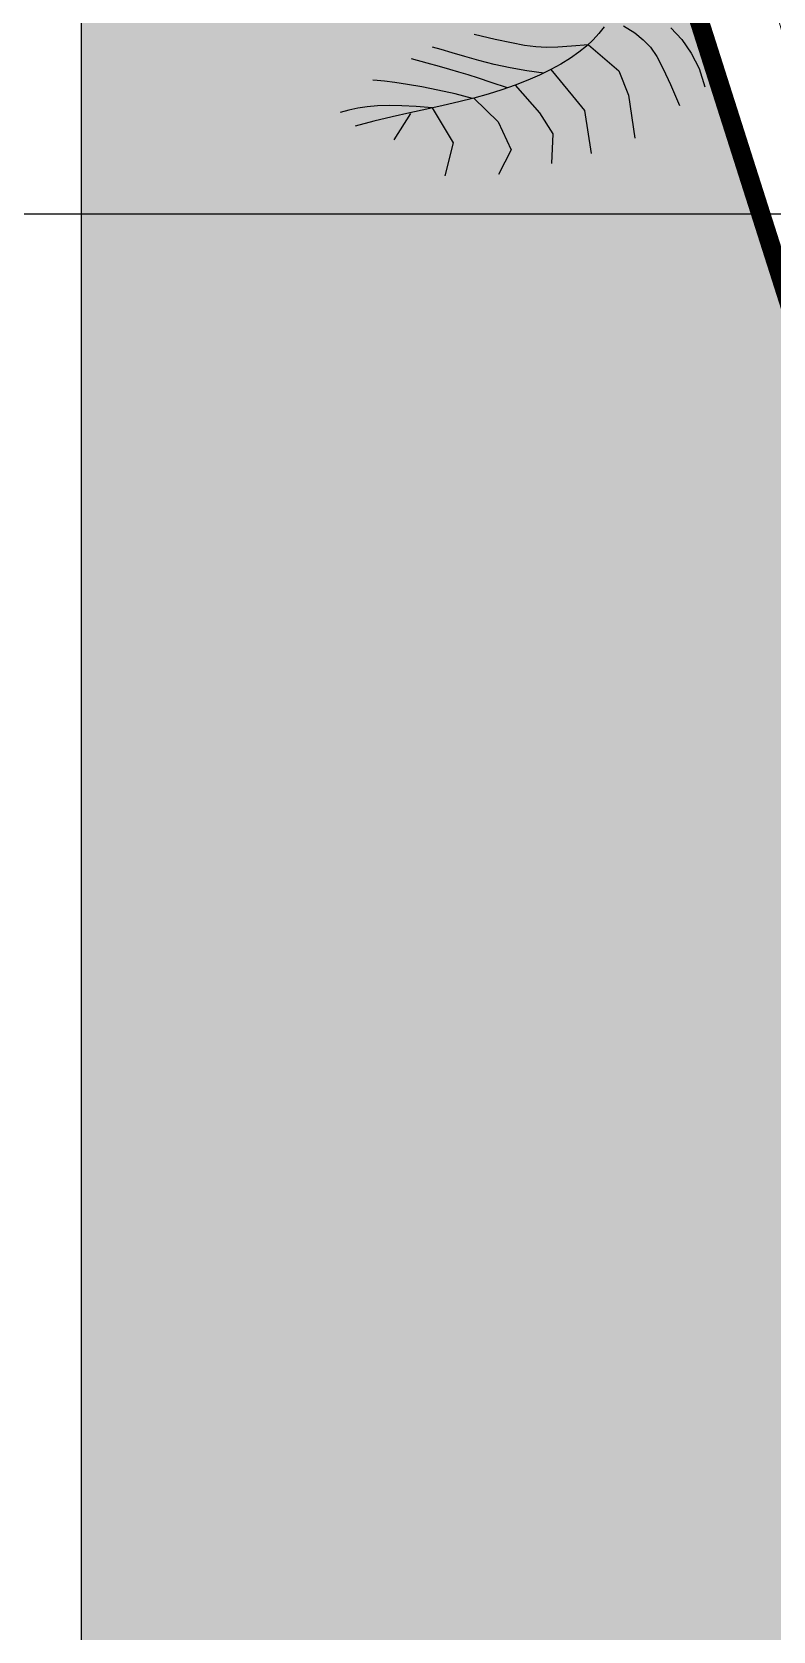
# Model space of a CAD drawing. Header units: millimetres. Extents: x -1030105 to 906887, y -616134 to 1220667.
# Drawn here: x -106907 to -104975, y 538696 to 542870 of the extents above; entities that cross this region are included whole.
import ezdxf
from ezdxf.enums import TextEntityAlignment as Align

# ---------------------------------------------------------------- set-up
doc = ezdxf.new("R2010")
doc.units = ezdxf.units.MM
doc.header["$MEASUREMENT"] = 0
doc.linetypes.add('CENTER', pattern=[2, 1.25, -0.25, 0.25, -0.25])
doc.linetypes.add('DASHED', pattern=[0.75, 0.5, -0.25])
for name, color, linetype in [('A-Furniture', 143, 'Continuous'), ('A-Tree', 98, 'Continuous'), ('KTCQ CẢNH QUAN', 192, 'Continuous')]:
    doc.layers.add(name, color=color, linetype=linetype)
doc.layers.add('A-Wall', color=6, linetype='Continuous', lineweight=9)
doc.styles.add('Arial_Bold', font='arialbd.ttf')

# ---------------------------------------------------------------- blocks, each defined once
blk = doc.blocks.new('CAY8')
at = {"color": 0, "linetype": 'ByBlock'}
for p, q in [((-940.3, 145.8), (-946.1, 151.6)), ((-934.7, 139.4), (-940.3, 145.8)), ((-929.3, 132.2), (-934.7, 139.4)), ((-903.4, 136.1), (-905.2, 139.7)), ((-900.7, 129.7), (-903.4, 136.1)), ((-938.1, 120.2), (-950.5, 133.4)), ((-926.3, 107.3), (-938.1, 120.2)), ((-923.9, 124.2), (-929.3, 132.2)), ((-918.4, 115), (-923.9, 124.2)), ((-897.1, 120.8), (-900.7, 129.7)), ((-893, 109.6), (-897.1, 120.8)), ((-915.1, 94.8), (-926.3, 107.3)), ((-912.9, 104.5), (-918.4, 115)), ((-907.1, 92.5), (-912.9, 104.5)), ((-888.6, 96.7), (-893, 109.6)), ((-866.7, 103.2), (-870.3, 117.8)), ((-849.3, 97.8), (-851.3, 106)), ((-915.3, 94), (-944.3, 95.6)), ((-904.4, 82.7), (-915.1, 94.8)), ((-901.1, 78.9), (-907.1, 92.5)), ((-883.9, 82.2), (-888.6, 96.7)), ((-864, 91.6), (-866.7, 103.2)), ((-861.7, 82), (-864, 91.6)), ((-847.1, 87.6), (-849.3, 97.8)), ((-901.1, 78.9), (-920, 45.9)), ((-894.1, 71.1), (-904.4, 82.7)), ((-879.3, 66.6), (-883.9, 82.2)), ((-859.8, 73.3), (-861.7, 82)), ((-844.4, 75.6), (-847.1, 87.6)), ((-841.3, 62.3), (-844.4, 75.6)), ((-816.8, 58.6), (-822.3, 77.8)), ((-884.1, 60), (-894.1, 71.1)), ((-874.3, 49.5), (-884.1, 60)), ((-875, 50.2), (-879.3, 66.6)), ((-858, 64.5), (-859.8, 73.3)), ((-856, 54.5), (-858, 64.5)), ((-837.6, 48.1), (-841.3, 62.3)), ((-920, 45.9), (-950.6, 38)), ((-874.3, 49.5), (-882.8, 18.9)), ((-864.5, 39.5), (-874.3, 49.5)), ((-853.6, 42.2), (-856, 54.5)), ((-833.3, 33.4), (-837.6, 48.1)), ((-812.4, 43.7), (-816.8, 58.6)), ((-854.8, 30.2), (-864.5, 39.5)), ((-845, 21.5), (-854.8, 30.2)), ((-850.6, 26.5), (-853.6, 42.2)), ((-828.2, 18.4), (-833.3, 33.4)), ((-808.5, 31.9), (-812.4, 43.7)), ((-804.6, 22.1), (-808.5, 31.9)), ((-882.8, 18.9), (-899.7, -4.3)), ((-845, 21.5), (-856.5, -10.8)), ((-835.4, 13.5), (-845, 21.5)), ((-822.3, 3.7), (-828.2, 18.4)), ((-800.2, 13.1), (-804.6, 22.1)), ((-825.8, 6.2), (-835.4, 13.5)), ((-816.4, -0.4), (-825.8, 6.2)), ((-794.9, 3.8), (-800.2, 13.1)), ((-788, -6.8), (-794.9, 3.8)), ((-899.7, -4.3), (-925.3, -5.3)), ((-856.5, -10.8), (-867.7, -31.1)), ((-816.4, -0.4), (-827.8, -29.9)), ((-807.2, -6.2), (-816.4, -0.4)), ((-798.2, -11.2), (-807.2, -6.2)), ((-789.5, -15.5), (-798.2, -11.2)), ((-779.2, -20.1), (-788, -6.8)), ((-781.1, -18.9), (-789.5, -15.5)), ((-779.2, -20.1), (-786.6, -56.3)), ((-773, -21.5), (-781.1, -18.9)), ((-765.2, -23.3), (-773, -21.5)), ((-757.5, -24.5), (-765.2, -23.3)), ((-867.7, -31.1), (-892.5, -43.2)), ((-827.8, -29.9), (-834.4, -46.4)), ((-747.8, -39.9), (-748.6, -52.1)), ((-834.4, -46.4), (-866.5, -71)), ((-786.6, -56.3), (-802.1, -75.2)), ((-748.6, -52.1), (-750.3, -62.2)), ((-753.3, -71.4), (-758, -80.7)), ((-750.3, -62.2), (-753.3, -71.4)), ((-802.1, -75.2), (-834.2, -99.8)), ((-758, -80.7), (-765, -91.4)), ((-728.2, -79.3), (-732.9, -93.5)), ((-765, -91.4), (-774.7, -104.5)), ((-732.9, -93.5), (-739.6, -107.3)), ((-774.7, -104.5), (-787.6, -121.2)), ((-739.6, -107.3), (-748.7, -120.6)), ((-711.5, -110.6), (-720.8, -122.6)), ((-748.7, -120.6), (-761, -133.5)), ((-720.8, -122.6), (-734.3, -133.4))]:
    blk.add_line(p, q, dxfattribs=at)
blk = doc.blocks.new('CÂY')
at = {"layer": 'A-Tree', "color": 8, "ltscale": 10, "xscale": 2.803183510899544, "yscale": 2.803183510899544, "zscale": 2.803183510899544, "rotation": 61.02666088021106}
blk.add_blockref('CAY8', (-15253.2, 35662.5), dxfattribs=at)
blk = doc.blocks.new('BỐ TRÍ LAY OUT')
at = {"layer": 'A-Furniture', "color": 3}
blk.add_blockref('CÂY', (4286.8, 4469.3), dxfattribs=at)
blk = doc.blocks.new('*U1486')
at = {"color": 8, "linetype": 'CENTER', "ltscale": 500}
blk.add_line((-6392.643, 7811.818), (-6055.483, 7811.818), dxfattribs=at)
at = {"style": 'Arial_Bold'}
blk.add_attdef('TRUC', text='', height=2.5, dxfattribs=at).set_placement((-6401.948, 7811.818), align=Align.MIDDLE_CENTER)
blk = doc.blocks.new('TRỤC')
at = {"color": 0, "xscale": 199.9999999999901, "yscale": 199.9999999999901, "zscale": 199.9999999999901}
blk.add_blockref('*U1486', (1270336.3, -1524563.5), dxfattribs=at)
blk = doc.blocks.new('TƯỜNG KIẾN TRÚC')
at = {"color": 0}
blk.add_lwpolyline([(-59109.5, -10951.4, 0.300771), (-59433.5, -20978, -0.110927), (-58325, -25392.9, 0.274496), (-54764.7, -30745.5), (-54870.1, -30916.7, -0.273743), (-58524.8, -25400.5, 0.110781), (-59608.3, -21075.5, -0.30031), (-59276.7, -10841.6, 0.12036), (-56712.1, -2725.5, -0.428868), (-44402, 7807), (-44423, 7608.1, 0.428893), (-56512.5, -2737.4, -0.120478)], format="xyb", close=True, dxfattribs=at)
blk = doc.blocks.new('KIẾN TRÚC')
h = blk.add_hatch(color=9)
h.dxf.hatch_style = 1
edge = h.paths.add_edge_path(flags=16)
edge.add_line((62282, 27412), (55232.8, 27412))
edge.add_arc((32545.5, 30716.7), 22926.7, 284.53695, 351.71258, ccw=False)
edge.add_line((38300.2, 8523.9), (13217.5, 8523.9))
edge.add_arc((23753.1, 24110.8), 18813.6, 227.76772, 235.9443, ccw=False)
edge.add_arc((7788.8, 12733.4), 4187, 236.059, 322.4361, ccw=False)
edge.add_arc((13873.6, 18503.3), 12505.3, 190.83274, 227.66057, ccw=False)
edge.add_arc((25477.5, 20792.2), 24332.7, 180.68322, 190.99113, ccw=False)
edge.add_arc((3282.9, 20557.2), 2137.1, 101.0808, 181.4794, ccw=False)
edge.add_line((2872.2, 22654.5), (4986.1, 23013.1))
edge.add_arc((28039.7, 24288.4), 23088.9, 153.20143, 183.1663, ccw=False)
edge.add_arc((10232.3, 40544.6), 6483.1, 182.84011, 244.39627, ccw=False)
edge.add_arc((-6425, 39970.9), 10185.3, 1.42081, 26.70696)
edge.add_arc((10590.6, 49414.3), 9292.7, 144.71332, 211.57549, ccw=False)
edge.add_arc((-12326.2, 64090.2), 17935.6, 328.73754, 356.18995)
edge.add_arc((16735.3, 62308.6), 11181, 84.12439, 176.97619, ccw=False)
edge.add_arc((20709, 99752.5), 26473.2, 263.86537, 288.48696)
edge.add_arc((35667.4, 54479.7), 21207.1, 73.35107, 108.03024, ccw=False)
edge.add_arc((44765.5, 84516.2), 10177.4, 252.72587, 285.71301)
edge.add_arc((49659, 68416), 6655.6, 49.49954, 108.73112, ccw=False)
edge.add_arc((48035, 66009.8), 9545.5, -2.32883, 51.46764, ccw=False)
edge.add_line((57572.7, 65622), (49483.5, 65623.9))
edge.add_line((49483.5, 65623.9), (62282, 65623.9))
edge.add_line((62282, 65623.9), (62282, 27412))
h.paths.add_polyline_path([(0, 77895.5), (64428.5, 77895.5), (64428.5, -0.6), (-1.8, 0.6)])
at = {"layer": 'KTCQ CẢNH QUAN'}
blk.add_lwpolyline([(64428.5, 77895.5), (0, 77895.5), (0, 0), (64428.5, 0)], close=True, dxfattribs=at)
at = {"color": 3}
blk.add_blockref('TRỤC', (5188.8, 8718.3), dxfattribs=at)
at = {"layer": 'A-Wall'}
blk.add_blockref('TƯỜNG KIẾN TRÚC', (62285.8, 65615.6), dxfattribs=at)

msp = doc.modelspace()

# ---------------------------------------------------------------- linework, layer by layer
at = {"color": 1, "linetype": 'DASHED', "ltscale": 1000, "const_width": 50}
msp.add_lwpolyline([(-95670.364, 506057.713, -0.19761791), (-98776.491, 504407.853, -0.19338508), (-101327.467, 505136.268, -0.16208929), (-105187.325, 512029.486, -0.0450071), (-105631.937, 516378.538, -0.3659413), (-103906.296, 518530.956), (-101743.903, 518897.849, -0.13573939), (-99338.882, 530570.34, -0.27501789), (-103021.373, 536099.914, 0.1107815), (-104104.837, 540424.903, -0.30031009), (-103773.282, 550658.847, 0.12035997), (-101208.65, 558774.911, -0.42886811), (-88898.579, 569307.403, 0.10784716), (-77675.159, 570521.933, -0.15248199), (-65035.161, 570674.305, 0.14493581), (-59256.799, 570595.58, -0.2643588), (-52796.995, 569353.41, -0.2237263), (-49205.795, 561498.47), (-44496.55, 561500.412), (-44496.55, 523288.529), (-51545.676, 523288.529, -0.30113937), (-68478.283, 504400.412), (-93560.982, 504400.412, -0.03627546), (-95670.364, 506057.713)], format="xyb", dxfattribs=at)

# ---------------------------------------------------------------- block references
at = {"color": 3}
for name, p in [('KIẾN TRÚC', (-106778.5, 495876.5)), ('BỐ TRÍ LAY OUT', (-93480.293, 504642.113))]:
    msp.add_blockref(name, p, dxfattribs=at)

doc.saveas('drawing.dxf')
